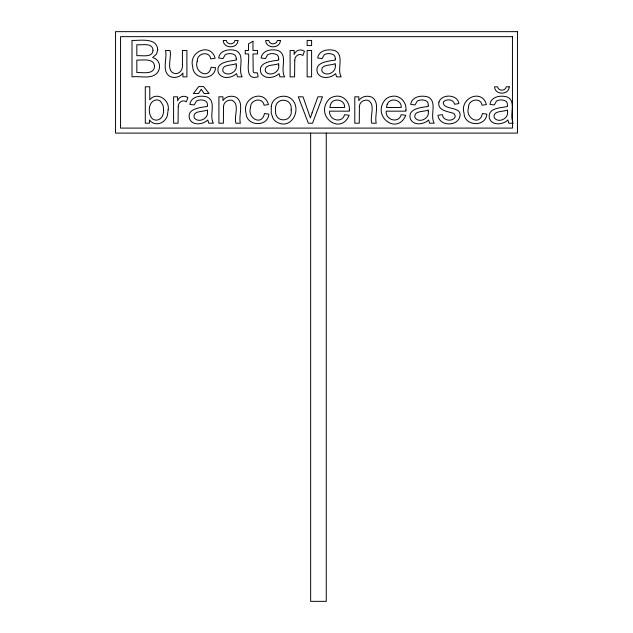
<?xml version="1.0" encoding="UTF-8"?>
<svg xmlns="http://www.w3.org/2000/svg" width="633" height="633" viewBox="0 0 633 633"><rect width="100%" height="100%" fill="white"/><g stroke="black" fill="none" stroke-linecap="round" stroke-linejoin="round"><path stroke-width="0.95" d="M513.458 123.213L508.782 123.213L507.888 119.961C503.045 124.954 491.398 125.959 489.293 117.833C487.829 107.555 500.861 108.061 507.516 106.463L507.223 102.957L506.273 101.438C503.441 99.531 499.516 99.46 496.517 101.027L494.286 104.943L489.91 104.35C491.089 96.366 500.925 95.005 507.318 97.015C516.504 101.272 509.589 114.217 512.754 121.663M326.256 133.104L326.256 601.35L310.645 601.35L310.645 133.104M207.482 105.292L207.458 106.463C200.424 107.499 186.118 108.465 189.663 119.265C193.12 125.967 203.138 124.511 207.83 119.961L208.724 123.213L213.4 123.213C208.708 115.467 216.969 101.731 207.252 97.015C200.859 95.005 191.031 96.366 189.853 104.35L194.228 104.943L196.452 101.027C199.45 99.46 203.383 99.531 206.208 101.438L207.165 102.957L207.482 105.292M236.251 58.948L236.228 60.111C229.193 61.156 214.888 62.121 218.44 72.922C221.898 79.623 231.907 78.168 236.6 73.618L237.494 76.87L242.17 76.87C237.478 69.124 245.739 55.38 236.03 50.664C229.637 48.654 219.801 50.023 218.622 57.999L222.998 58.6L225.229 54.683C228.228 53.117 232.153 53.188 234.985 55.095L235.935 56.614L236.251 58.948M278.718 58.948L278.694 60.111C271.66 61.156 257.354 62.121 260.907 72.922C264.365 79.623 274.374 78.168 279.066 73.618L279.96 76.87L284.636 76.87C279.944 69.124 288.205 55.38 278.496 50.664C272.103 48.654 262.268 50.023 261.089 57.999L265.464 58.6L267.688 54.683C270.687 53.117 274.619 53.188 277.452 55.095L278.401 56.614L278.718 58.948M335.3 58.948L335.276 60.111C328.242 61.156 313.944 62.121 317.489 72.922C320.947 79.623 330.964 78.168 335.648 73.618L336.55 76.87L341.219 76.87C336.527 69.124 344.787 55.38 335.079 50.664C328.685 48.654 318.85 50.023 317.679 57.999L322.055 58.6L324.278 54.683C327.277 53.117 331.209 53.188 334.034 55.095L334.984 56.614L335.3 58.948M349.321 109.968L349.297 111.163L329.603 111.163C328.432 119.961 342.16 123.965 344.542 114.715L349.171 115.285C340.586 135.715 314.823 116.353 328.408 99.895A11.212 11.212 0 0 1 334.699 96.445C342.817 94.412 350.176 101.96 349.321 109.968M405.951 109.968L405.927 111.163L386.241 111.163C385.07 119.961 398.798 123.965 401.18 114.715L405.808 115.285C397.223 135.715 371.46 116.353 385.046 99.895A11.212 11.212 0 0 1 391.336 96.445C399.455 94.412 406.813 101.96 405.951 109.968M428.304 105.292L428.28 106.463C421.246 107.499 406.948 108.465 410.493 119.265C413.95 125.967 423.96 124.511 428.652 119.961L429.546 123.213L434.222 123.213C429.53 115.467 437.791 101.731 428.082 97.015C421.689 95.005 411.854 96.366 410.675 104.35L415.05 104.943L417.282 101.027C420.28 99.46 424.205 99.531 427.038 101.438L427.987 102.957L428.304 105.292M197.274 61.195C193.461 71.394 208.479 80.391 211.145 67.201L215.544 67.771C214.595 81.064 193.033 80.067 192.749 66.884C188.136 51.408 210.868 42.126 215.117 58.228L210.765 58.893C209.444 50.324 196.641 53.267 197.274 61.195M250.597 107.547C246.783 117.738 261.801 126.735 264.467 113.544L268.867 114.114C267.917 127.407 246.356 126.41 246.071 113.228C241.458 97.751 264.19 88.47 268.439 104.572L264.088 105.244C262.766 96.667 249.964 99.61 250.597 107.547M468.562 107.547C464.749 117.738 479.767 126.735 482.433 113.544L486.832 114.114C485.883 127.407 464.321 126.41 464.036 113.228C459.423 97.751 482.156 88.47 486.405 104.572L482.061 105.244C480.732 96.667 467.929 99.61 468.562 107.547M163.623 109.992C163.939 114.423 161.486 120.072 156.414 120.135A6.116 6.116 0 0 1 151.841 118.189C147.624 112.911 148.249 100.647 156.612 99.895A5.99 5.99 0 0 1 160.489 101.28L163.108 105.497L163.623 109.992M223.52 106.463L223.394 123.213L218.915 123.213L218.915 96.809L222.943 96.809L222.943 100.568C225.601 96.374 231.314 95.259 235.737 97.071C244.718 102.087 238.301 115.388 240.374 123.213L235.895 123.213C233.664 116.63 240.216 104.192 232.082 100.299C228.07 99.302 223.536 102.135 223.52 106.463M359.394 106.463L359.267 123.213L354.789 123.213L354.789 96.809L358.816 96.809L358.816 100.568C361.475 96.374 367.187 95.259 371.611 97.071C380.591 102.087 374.174 115.388 376.247 123.213L371.769 123.213C369.53 116.63 376.089 104.192 367.947 100.299C363.943 99.302 359.409 102.135 359.394 106.463M291.164 109.865C293.063 123.039 273.883 123.229 275.624 110.015C273.828 97.055 292.786 96.889 291.164 109.865M182.423 64.613C183.032 68.989 180.215 73.8 175.412 73.618C165.102 72.146 172.176 56.796 169.968 50.466L165.498 50.466C167.539 58.283 161.178 71.576 170.158 76.577C174.589 78.524 180.247 77.163 182.897 72.993L182.897 76.87L186.901 76.87L186.901 50.466L182.423 50.466L182.423 64.613M168.196 109.62L167.357 115.633A12.027 12.027 0 0 1 163.077 121.726C159.018 124.883 152.316 124.487 149.451 119.914L149.451 123.213L145.297 123.213L145.297 86.768L149.776 86.768L149.776 99.769C156.588 91.168 169.889 99.737 168.196 109.62M178.253 106.668L178.071 123.213L173.592 123.213L173.592 96.809L177.62 96.809L177.62 100.813C179.092 96.461 184.282 94.871 187.938 97.656L186.395 101.81C182.731 99.128 178.015 102.38 178.253 106.668M207.458 111.606C208.866 118.632 198.287 123.601 194.196 117.77C192.297 110.269 203.256 112.152 207.458 109.968L207.458 111.606M236.228 65.262C237.636 72.289 227.065 77.258 222.966 71.426C221.067 63.917 232.026 65.808 236.228 63.617L236.228 65.262M278.694 65.262C280.103 72.289 269.531 77.258 265.433 71.426C263.534 63.917 274.493 65.808 278.694 63.617L278.694 65.262M294.764 60.325L294.582 76.87L290.104 76.87L290.104 50.466L294.131 50.466L294.131 54.47C295.603 50.11 300.794 48.527 304.449 51.313L302.906 55.467C299.243 52.784 294.527 56.036 294.764 60.325M335.276 65.262C336.693 72.289 326.114 77.258 322.015 71.426C320.116 63.917 331.083 65.808 335.276 63.617L335.276 65.262M428.28 111.606C429.696 118.632 419.117 123.601 415.019 117.77C413.12 110.269 424.078 112.152 428.28 109.968L428.28 111.606M507.516 111.606C508.932 118.632 498.353 123.601 494.254 117.77C492.355 110.269 503.314 112.152 507.516 109.968L507.516 111.606M271.28 106.589L271.24 113.165L272.95 118.284A11.093 11.093 0 0 0 278.393 122.921C292.224 128.871 301.419 109.382 292.311 99.785C285.792 92.806 272.04 96.604 271.28 106.589M154.531 66.307C154.199 75.129 142.283 72.162 136.831 72.573L136.831 60.04C142.346 60.499 154.025 57.619 154.531 66.307M438.898 102.127C437.158 110.815 448.37 111.392 453.964 113.544L455.277 115.934L454.905 117.516C451.827 122.058 442.807 120.587 442.38 114.636L437.949 115.333C438.962 125.809 456.084 126.837 459.558 117.635C463.728 105.205 442.412 111.068 443.353 102.024C446.138 98.519 453.829 99.167 454.51 104.223L458.885 103.622C457.865 94.206 441.62 93.549 438.898 102.127M153.012 50.316C152.513 58.196 141.721 55.126 136.831 55.736L136.831 44.721C141.847 45.331 152.664 42.261 153.012 50.316M157.759 49.746L156.493 54.145L152.664 57.476L155.591 58.79L157.752 60.784L159.081 63.332A10.666 10.666 0 0 1 158.448 71.07C153.336 80.32 140.17 75.604 132.004 76.87L132.004 40.425C140.162 40.686 156.842 37.205 157.759 49.746M330.545 104.374L329.848 107.475L344.597 107.475C345.246 99.436 333.227 97.15 330.545 104.374M387.182 104.374L386.486 107.475L401.227 107.475C401.876 99.436 389.865 97.15 387.182 104.374M237.945 40.472C237.66 48.923 223.52 48.931 223.251 40.472L226.305 40.472C226.804 44.951 234.408 44.951 234.883 40.472L237.945 40.472M280.411 40.472C280.126 48.923 265.987 48.931 265.718 40.472L268.772 40.472C269.27 44.951 276.866 44.951 277.349 40.472L280.411 40.472M509.233 86.816C508.948 95.267 494.808 95.274 494.539 86.816L497.593 86.816C498.092 91.294 505.696 91.294 506.171 86.816L509.233 86.816M312.053 112.927L310.384 117.944L303.025 96.809L298.301 96.809L308.342 123.213L312.52 123.213L322.514 96.809L317.916 96.809L312.053 112.927M201.31 89.308L198.501 93.534L193.382 93.534L198.754 86.571L203.525 86.571L209.119 93.534L204.048 93.534L201.31 89.308M252.963 41.248L248.508 43.93L248.508 50.466L245.224 50.466L245.224 53.947L248.508 53.947C249.893 61.085 243.373 81.119 258.106 76.822L257.457 72.866L253.968 72.716L253.2 71.853L252.963 53.947L257.457 53.947L257.457 50.466L252.963 50.466L252.963 41.248M517.454 31.65L115.546 31.65L115.546 133.104L517.454 133.104L517.454 31.65M512.445 36.659L120.555 36.659L120.555 128.095L512.445 128.095L512.445 36.659M311.61 40.425L307.132 40.425L307.132 45.568L311.61 45.568L311.61 40.425M311.61 50.466L307.132 50.466L307.132 76.87L311.61 76.87L311.61 50.466"/></g></svg>
